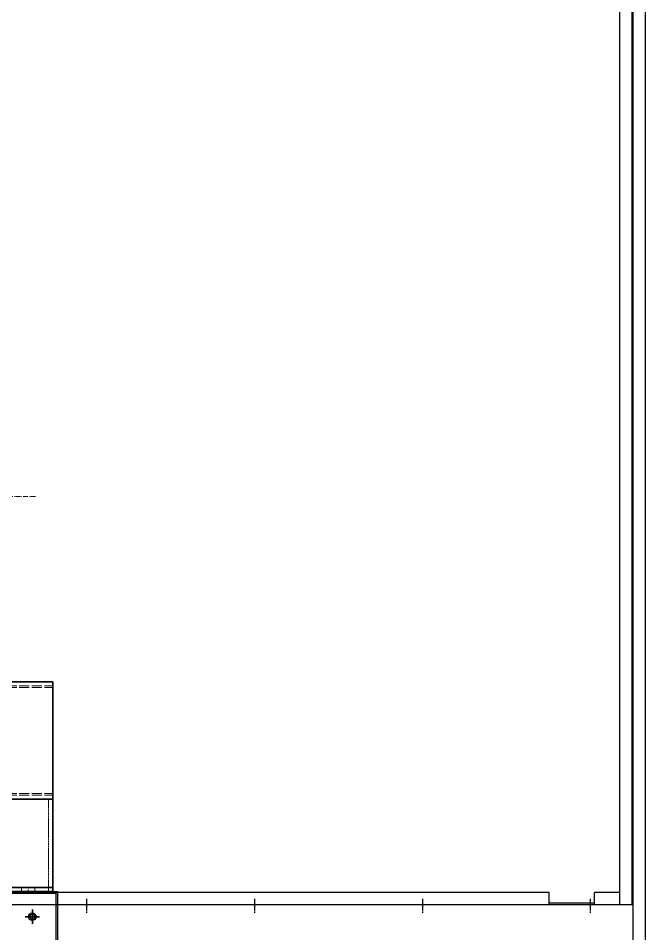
# Model space of a CAD drawing. Header units: millimetres. Extents: x 3756 to 33163, y 2897 to 23692.
# Drawn here: x 15887 to 16634, y 9422 to 10512 of the extents above; entities that cross this region are included whole.
import ezdxf

# ---------------------------------------------------------------- set-up
doc = ezdxf.new("R2010")
doc.units = ezdxf.units.MM
for name, pattern in [('CENTER', [2, 1.25, -0.25, 0.25, -0.25]), ('DASHDOT', [18.5, 12, -3, 0.5, -3]), ('DASHED', [15, 12, -3])]:
    doc.linetypes.add(name, pattern=pattern)
doc.layers.add('center', color=1, linetype='CENTER')

# ---------------------------------------------------------------- blocks, each defined once
blk = doc.blocks.new('A$C55E021B5')
at = {"color": 7, "linetype": 'DASHDOT', "lineweight": 13, "ltscale": 0.485001}
blk.add_line((20.6, 471.1), (311.6, 471.1), dxfattribs=at)
at = {"color": 7, "lineweight": 35, "ltscale": 0.235001}
blk.add_line((141, 250.5), (0, 250.5), dxfattribs=at)
at = {"color": 7, "lineweight": 35, "ltscale": 0.233333}
blk.add_line((0, 250.5), (0, 110.5), dxfattribs=at)
at = {"color": 7, "linetype": 'DASHED', "lineweight": 13}
for p, q in [((580, 245.5), (0, 245.5)), ((580, 243.6), (0, 243.6)), ((580, 117.4), (0, 117.4)), ((580, 115.5), (0, 115.5))]:
    blk.add_line(p, q, dxfattribs=at)
at = {"color": 7, "lineweight": 35}
blk.add_line((580, 110.5), (0, 110.5), dxfattribs=at)
at = {"color": 7, "lineweight": 35, "ltscale": 0.233334}
for p, q in [((140, 110.5), (0, 110.5)), ((140, 5.5), (0, 5.5)), ((140, 0.5), (0, 0.5)), ((140, 0.5), (0, 0.5))]:
    blk.add_line(p, q, dxfattribs=at)
at = {"color": 7, "lineweight": 35, "ltscale": 0.183333}
blk.add_line((0, 110.5), (0, 0.5), dxfattribs=at)
at = {"color": 7, "linetype": 'DASHED', "lineweight": 13, "ltscale": 0.183333}
blk.add_line((5, 110.5), (5, 0.5), dxfattribs=at)
at = {"color": 7, "lineweight": 35, "ltscale": 0.008333}
blk.add_line((0, 0.5), (0, 5.5), dxfattribs=at)
at = {"color": 7, "linetype": 'DASHED', "lineweight": 13, "ltscale": 0.008333}
for p, q in [((21.4, 0.5), (21.4, 5.5)), ((37.4, 0.5), (37.4, 5.5))]:
    blk.add_line(p, q, dxfattribs=at)
at = {"color": 7, "linetype": 'DASHDOT', "lineweight": 13, "ltscale": 0.01}
blk.add_line((29.4, 0), (29.4, 6), dxfattribs=at)
blk = doc.blocks.new('A$C3A446159')
for p, q in [((0, 150), (0, 0)), ((0, 150), (150, 150)), ((0, 150), (0, 130)), ((2, 148), (148, 148)), ((2, 148), (2, 130)), ((148, 148), (148, 2)), ((150, 150), (150, 0)), ((2, 130), (0, 130)), ((2, 20), (0, 20)), ((0, 0), (0, 20)), ((2, 2), (2, 20)), ((0, 0), (150, 0)), ((2, 2), (148, 2))]:
    blk.add_line(p, q)
for centre in [(30, 120), (120, 120), (30, 30), (120, 30)]:
    blk.add_circle(centre, 3)
at = {"layer": 'center'}
for p, q in [((38.5, 120), (21.5, 120)), ((30, 128.5), (30, 111.5)), ((128.5, 120), (111.5, 120)), ((120, 128.5), (120, 111.5)), ((30, 38.5), (30, 21.5)), ((120, 38.5), (120, 21.5)), ((38.5, 30), (21.5, 30)), ((128.5, 30), (111.5, 30))]:
    blk.add_line(p, q, dxfattribs=at)
blk = doc.blocks.new('A$C1F404FBA')
for p, q in [((1010.5, 0), (1010.5, 2586)), ((1025.5, 0), (1025.5, 2586))]:
    blk.add_line(p, q)
blk.add_circle((295.1, 222), 4.5)
blk.add_circle((295.1, 222), 4.5)
at = {"layer": 'center'}
for p, q in [((295.1, 230.5), (295.1, 213.5)), ((286.6, 222), (303.6, 222))]:
    blk.add_line(p, q, dxfattribs=at)
blk = doc.blocks.new('A$C598110FA')
for p, q in [((1085, 9.5), (1085, 2265.5)), ((1085, 9.5), (1085, 2265.5)), ((1100, 9.5), (1100, 2265.5)), ((1100, 9.5), (1100, 2265.5)), ((1100, 9.5), (1100, 2265.5)), ((1100, 9.5), (1100, 2265.5)), ((1100, 9.5), (1100, 2265.5)), ((1100, 9.5), (1100, 2265.5)), ((1100, 39.5), (1100, 9.5)), ((1100, 39.5), (1100, 9.5)), ((1001, 24.5), (15, 24.5)), ((1001, 9.5), (1001, 24.5)), ((1055, 9.5), (1055, 24.5)), ((1085, 24.5), (1055, 24.5)), ((1055, 11.5), (1001, 11.5)), ((1100, 9.5), (0, 9.5)), ((1100, 9.5), (1058, 9.5))]:
    blk.add_line(p, q)
at = {"layer": 'center'}
for p, q in [((450, 17), (450, 0)), ((650, 17), (650, 0)), ((850, 17), (850, 0)), ((1050, 17), (1050, 0)), ((1050, 17), (1050, 0))]:
    blk.add_line(p, q, dxfattribs=at)
blk = doc.blocks.new('1')
for name, p in [('A$C1F404FBA', (15608.5, 9220.1)), ('A$C3A446159', (15783.7, 9322.1))]:
    blk.add_blockref(name, p)
at = {"color": 7}
blk.add_blockref('A$C598110FA', (15518.1, 9446.6), dxfattribs=at)
at = {"xscale": -1}
blk.add_blockref('A$C55E021B5', (15928, 9471.6), dxfattribs=at)

msp = doc.modelspace()

# ---------------------------------------------------------------- block references
msp.add_blockref('1', (0, 0))

doc.saveas('drawing.dxf')
